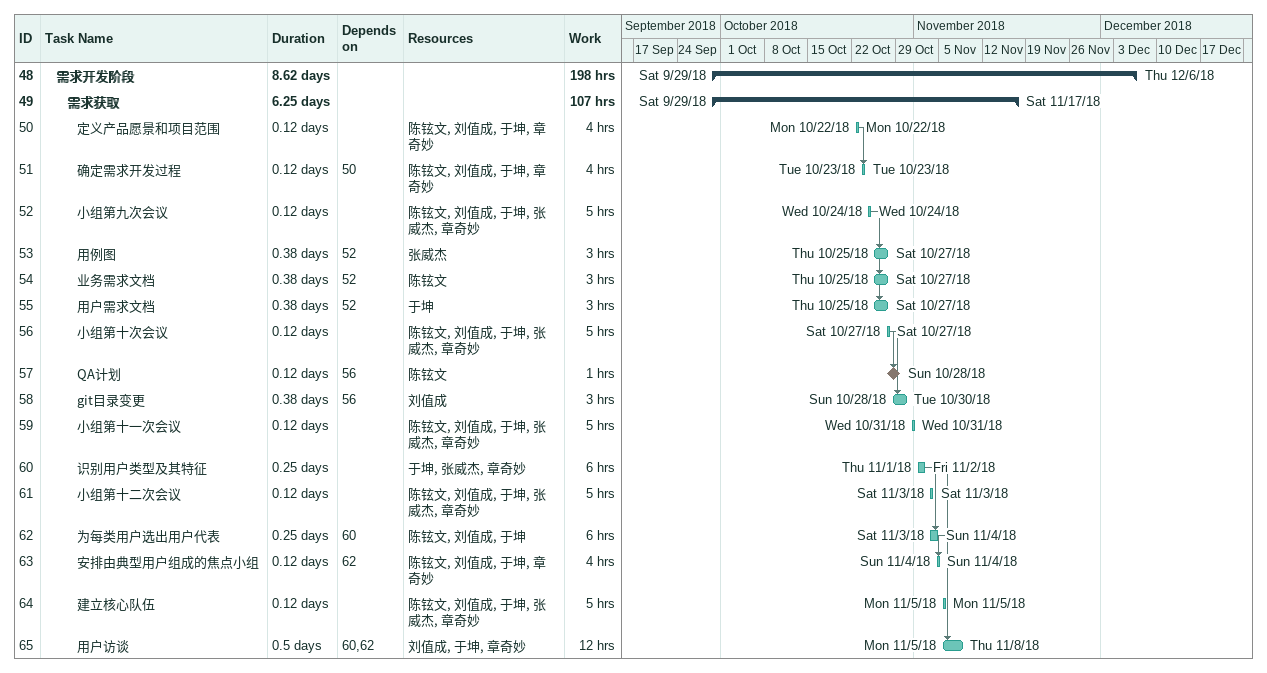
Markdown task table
| ID | Level | Task | Duration | Start | Finish | Predecessors | Resources | Work (h) |
|---|---|---|---|---|---|---|---|---|
| 48 | 2 | **需求开发阶段** | 8.62d | 2018-09-29 | 2018-12-06 |  |  | 198 |
| 49 | 3 | **需求获取** | 6.25d | 2018-09-29 | 2018-11-17 |  |  | 107 |
| 50 | 4 | 定义产品愿景和项目范围 | 0.12d | 2018-10-22 | 2018-10-22 |  | 陈铉文, 刘值成, 于坤, 章奇妙 | 4 |
| 51 | 4 | 确定需求开发过程 | 0.12d | 2018-10-23 | 2018-10-23 | 50 | 陈铉文, 刘值成, 于坤, 章奇妙 | 4 |
| 52 | 4 | 小组第九次会议 | 0.12d | 2018-10-24 | 2018-10-24 |  | 陈铉文, 刘值成, 于坤, 张威杰, 章奇妙 | 5 |
| 53 | 4 | 用例图 | 0.38d | 2018-10-25 | 2018-10-27 | 52 | 张威杰 | 3 |
| 54 | 4 | 业务需求文档 | 0.38d | 2018-10-25 | 2018-10-27 | 52 | 陈铉文 | 3 |
| 55 | 4 | 用户需求文档 | 0.38d | 2018-10-25 | 2018-10-27 | 52 | 于坤 | 3 |
| 56 | 4 | 小组第十次会议 | 0.12d | 2018-10-27 | 2018-10-27 |  | 陈铉文, 刘值成, 于坤, 张威杰, 章奇妙 | 5 |
| 57 | 4 | QA计划 | 0.12d | 2018-10-28 | 2018-10-28 | 56 | 陈铉文 | 1 |
| 58 | 4 | git目录变更 | 0.38d | 2018-10-28 | 2018-10-30 | 56 | 刘值成 | 3 |
| 59 | 4 | 小组第十一次会议 | 0.12d | 2018-10-31 | 2018-10-31 |  | 陈铉文, 刘值成, 于坤, 张威杰, 章奇妙 | 5 |
| 60 | 4 | 识别用户类型及其特征 | 0.25d | 2018-11-01 | 2018-11-02 |  | 于坤, 张威杰, 章奇妙 | 6 |
| 61 | 4 | 小组第十二次会议 | 0.12d | 2018-11-03 | 2018-11-03 |  | 陈铉文, 刘值成, 于坤, 张威杰, 章奇妙 | 5 |
| 62 | 4 | 为每类用户选出用户代表 | 0.25d | 2018-11-03 | 2018-11-04 | 60 | 陈铉文, 刘值成, 于坤 | 6 |
| 63 | 4 | 安排由典型用户组成的焦点小组 | 0.12d | 2018-11-04 | 2018-11-04 | 62 | 陈铉文, 刘值成, 于坤, 章奇妙 | 4 |
| 64 | 4 | 建立核心队伍 | 0.12d | 2018-11-05 | 2018-11-05 |  | 陈铉文, 刘值成, 于坤, 张威杰, 章奇妙 | 5 |
| 65 | 4 | 用户访谈 | 0.5d | 2018-11-05 | 2018-11-08 | 60, 62 | 刘值成, 于坤, 章奇妙 | 12 |
